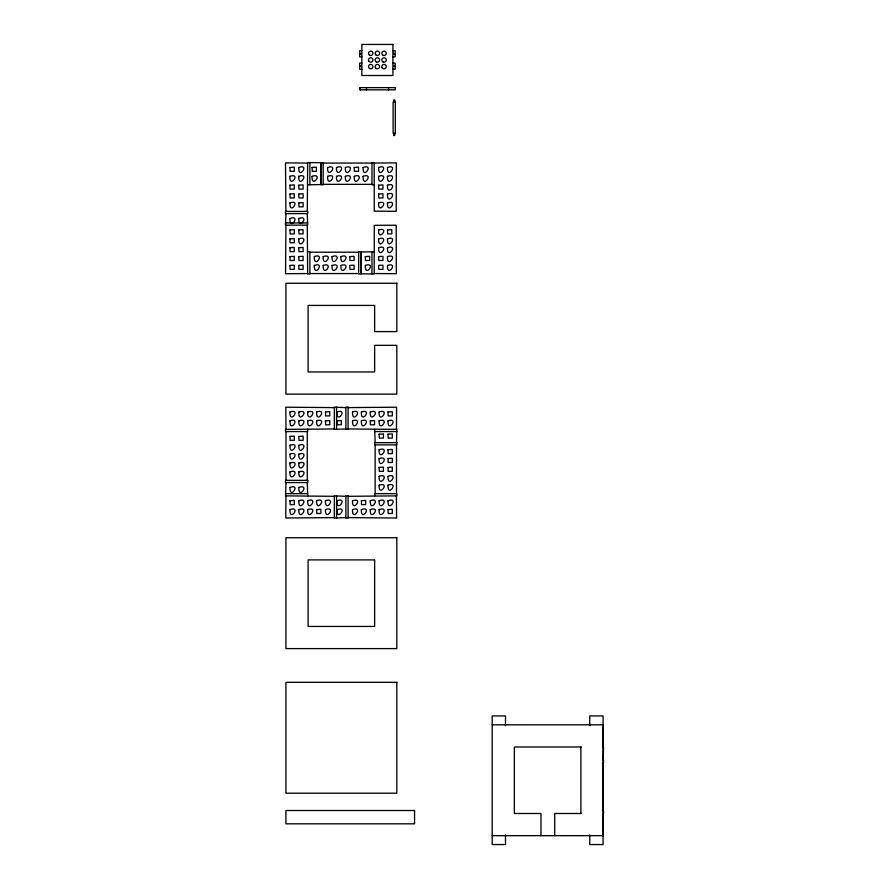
<?xml version="1.0" encoding="UTF-8"?>
<svg xmlns="http://www.w3.org/2000/svg" width="889" height="889" viewBox="0 0 889 889"><rect width="100%" height="100%" fill="white"/><g stroke="black" fill="none" stroke-linecap="round" stroke-linejoin="round"><path stroke-width="1.33" d="M307.661 273.545L285.547 273.712L285.936 225.15M309.883 252.209L358.667 252.209M323.185 163.065L371.969 163.065M334.331 428.965L285.547 429.354L285.547 431.565L307.727 431.565L307.727 429.354M334.331 517.609L285.769 517.987L285.991 495.873M345.865 428.965L334.331 429.354L334.331 407.173L345.865 407.618M348.077 407.618L396.594 407.206L396.483 429.343M358.667 273.545L309.883 273.545M345.865 517.609L334.331 518.054L334.331 495.873L345.865 496.318M348.077 496.318L396.872 495.873L396.872 493.662L374.691 493.662L374.691 495.873M371.969 184.345L323.185 184.345M374.191 163.065L396.327 162.887L396.194 211.315L374.247 211.182L374.191 162.62L371.969 162.62L371.969 184.79L374.191 184.79M285.936 213.616L285.491 225.15L307.661 225.15L307.283 213.627M603.187 760.273L603.509 746.982M307.283 211.393L307.661 162.62L320.751 162.676L320.907 184.568L307.661 184.79M396.483 442.655L396.872 429.354L348.088 428.965M396.483 493.651L396.483 444.878M603.12 746.971L603.187 724.824L492.195 724.802M603.12 811.279L603.187 762.518M285.991 431.565L285.991 480.349M375.136 444.867L375.136 493.662M307.283 480.349L307.283 431.565M285.991 482.571L285.547 495.873L334.331 496.318M361.867 50.662L359.656 50.662L359.656 56.863L361.867 56.863M392.916 50.662L395.138 50.662L395.138 56.863L392.916 56.863M361.867 63.075L359.656 63.075L359.656 69.286L361.867 69.286M392.916 63.075L395.138 63.075L395.138 69.286L392.916 69.286M285.491 222.928L307.661 222.928M307.661 251.765L309.883 251.765L309.883 273.934L307.661 273.934L307.283 225.15M374.191 251.765L360.945 251.987L361.112 273.879L374.191 273.934L374.28 225.328L396.194 225.239L396.327 273.668L374.191 273.545M374.691 431.565L396.872 431.565M285.547 493.662L307.727 493.662M581.173 746.982L514.364 746.982L514.364 813.502L540.979 813.502L540.979 835.682M581.173 813.502L554.725 813.502L554.725 835.682M492.195 835.682L603.187 835.66L603.187 813.524M285.88 211.393L285.525 162.887L307.661 163.065M285.991 429.354L285.825 407.206L334.331 407.618M375.136 442.655L374.691 429.354M307.283 482.571L307.727 495.873M396.427 495.873L396.594 518.02L348.077 517.609M603.509 760.284L603.509 762.506M603.509 811.29L603.509 813.502M589.763 725.613L589.763 715.934L603.064 715.934L603.064 844.55L589.763 844.55L589.763 834.871M580.895 746.982L580.895 813.502M505.497 725.613L505.497 715.934L492.195 715.934L492.195 844.55L505.497 844.55L505.497 834.871M394.783 102.213L394.783 100.001L393.671 100.001L393.671 102.213M394.783 133.261L394.783 135.472L393.671 135.472L393.671 133.261M388.615 87.622L388.615 89.845M371.969 251.765L371.969 273.934M366.446 87.622L366.446 89.845M360.345 87.622L360.345 89.845M336.553 407.173L336.553 429.354M336.553 495.873L336.553 518.054M309.883 162.62L309.883 184.79M289.925 167.465L290.081 171.377L294.248 171.333L294.203 167.154L289.925 167.465M289.925 176.333C289.158 189.135 301.693 172.533 289.925 176.3M289.925 185.201L290.081 189.124L294.248 189.068L294.226 184.923L289.925 185.168M289.925 194.069L290.081 197.991L294.248 197.936L294.226 193.791L289.936 194.002M289.925 202.936C289.347 215.949 301.515 198.892 289.925 202.903M289.925 218.461C289.281 231.44 301.627 214.449 289.925 218.461M289.925 229.995L290.081 233.918L294.248 233.863L294.226 229.718L289.925 229.962M289.925 238.863L290.081 242.786L294.248 242.73L294.203 238.563L289.925 238.863M289.925 247.731L290.081 251.654L294.248 251.609L294.203 247.431L289.925 247.698M289.925 256.61L290.081 260.521L294.248 260.477L294.226 256.321L289.925 256.565M289.925 265.478L290.081 269.4L294.248 269.345L294.226 265.2L289.936 265.411M298.793 167.465C298.148 180.445 310.494 163.443 298.793 167.465M298.793 176.333C298.148 189.279 310.45 172.366 298.804 176.3M298.793 185.201L298.948 189.124L303.127 189.068L303.105 184.923L298.804 185.168M289.981 412.018C289.281 424.875 301.682 408.184 289.992 411.951M289.981 420.886C289.481 433.932 301.449 416.785 289.992 420.819M298.793 194.069L298.948 197.991L303.127 197.936L303.105 193.791L298.804 194.002M298.793 202.936L298.948 206.859L303.127 206.815L303.127 202.692L298.804 202.903M289.981 436.41L290.136 440.333L294.315 440.277L294.259 436.11L289.992 436.377M298.793 218.461C298.148 231.451 310.483 214.438 298.793 218.461M289.981 445.278C289.325 458.246 301.682 441.277 289.981 445.278M289.981 454.146C289.392 467.136 301.571 450.145 289.992 454.079M298.793 229.995L298.948 233.918L303.127 233.863L303.049 229.673L298.804 229.962M289.981 463.025C289.103 475.737 301.893 459.369 289.992 462.991M298.793 238.863C298.148 251.854 310.494 234.84 298.793 238.863M289.981 471.892C289.281 484.749 301.682 468.059 289.992 471.826M298.793 247.731L298.948 251.654L303.127 251.609L303.071 247.431L298.804 247.698M298.793 256.61L298.948 260.521L303.127 260.477L303.105 256.321L298.804 256.565M289.981 487.416C289.358 500.363 301.604 483.438 289.992 487.383M298.793 265.478L298.948 269.4L303.127 269.345L303.105 265.2L298.804 265.411M289.981 500.718L290.136 504.641L294.315 504.585L294.259 500.418L289.981 500.718M289.981 509.586C289.325 522.554 301.682 505.585 289.981 509.586M298.848 412.018C297.993 424.786 310.783 408.284 298.848 412.018M298.848 420.886C298.193 433.865 310.561 416.885 298.848 420.886M298.848 436.41L299.004 440.333L303.182 440.277L303.16 436.132L298.848 436.41M298.848 445.278C298.193 458.246 310.572 441.277 298.848 445.278M298.848 454.146C298.104 467.047 310.683 450.256 298.848 454.146M298.848 463.025C297.959 475.782 310.85 459.335 298.848 463.025M298.848 471.892C297.993 484.661 310.783 468.159 298.848 471.892M298.848 487.416C298.193 500.396 310.561 483.416 298.848 487.416M298.848 500.718C298.204 513.72 310.55 496.695 298.848 500.718M312.106 167.465L312.25 171.377L316.428 171.333L316.384 167.154L312.106 167.465M298.848 509.586C298.193 522.554 310.572 505.585 298.848 509.586M312.106 176.333C311.228 189.079 324.018 172.655 312.106 176.3M307.727 412.018C306.883 424.798 319.651 408.34 307.738 411.951M307.727 420.886C306.938 433.688 319.529 417.152 307.738 420.819M314.317 256.61C313.739 269.611 325.919 252.543 314.328 256.565M314.317 265.478C313.75 278.468 325.863 261.444 314.328 265.411M307.727 500.718C307.083 513.709 319.429 496.695 307.727 500.718M307.727 509.586C307.072 522.576 319.429 505.574 307.727 509.586M316.595 412.018C315.962 424.953 328.23 408.095 316.606 411.951M316.595 420.886C315.962 433.821 328.23 416.952 316.606 420.819M323.185 256.61C322.307 269.334 335.086 252.954 323.196 256.565M323.185 265.478C322.485 278.335 334.886 261.644 323.196 265.411M327.619 167.465C326.874 180.356 339.454 163.576 327.619 167.465M327.619 176.333C327.052 189.335 339.176 172.288 327.63 176.3M316.595 500.718C315.962 513.72 328.285 496.695 316.595 500.718M316.595 509.586L316.751 513.509L320.918 513.464L320.873 509.286L316.595 509.586M325.463 412.018L325.618 415.941L329.797 415.885L329.763 411.74L325.474 411.951M325.463 420.886L325.618 424.809L329.797 424.753L329.797 420.63L325.474 420.819M332.064 256.61C331.441 269.589 343.687 252.62 332.064 256.565M332.064 265.478C331.197 278.213 343.976 261.833 332.075 265.411M336.498 167.465C335.831 180.434 348.21 163.454 336.498 167.465M336.498 176.333C335.586 189.035 348.455 172.699 336.498 176.3M325.463 500.718C324.729 513.631 337.275 496.818 325.463 500.718M325.463 509.586C324.818 522.565 337.153 505.574 325.463 509.586M340.932 256.61C340.12 269.423 352.789 252.887 340.943 256.532M340.932 265.478C340.187 278.346 352.733 261.666 340.943 265.411M345.365 167.465C344.688 180.411 357.089 163.476 345.365 167.465M345.365 176.333C344.632 189.201 357.122 172.455 345.365 176.3M336.998 412.018C336.431 425.009 348.532 407.995 337.009 411.951M336.998 420.886L337.153 424.809L341.32 424.753L341.32 420.63L337.009 420.819M336.998 500.718C336.353 513.709 348.688 496.695 336.998 500.718M336.998 509.586C336.353 522.565 348.688 505.574 336.998 509.586M349.799 256.61L349.955 260.521L354.122 260.477L354.1 256.321L349.799 256.565M349.799 265.478L349.955 269.4L354.122 269.345L354.1 265.2L349.81 265.411M354.233 167.465L354.389 171.377L358.567 171.333L358.511 167.154L354.233 167.465M354.233 176.333C353.589 189.279 365.89 172.366 354.233 176.3M352.522 412.018C351.955 425.009 364.068 407.995 352.533 411.951M352.522 420.886C351.944 433.865 364.068 416.874 352.533 420.819M363.101 167.465C362.456 180.445 374.802 163.443 363.101 167.465M363.101 176.333C362.456 189.279 374.758 172.355 363.112 176.3M352.522 500.718C351.655 513.475 364.446 496.984 352.522 500.718M352.522 509.586C351.855 522.554 364.223 505.585 352.522 509.586M365.323 256.61L365.479 260.521L369.646 260.477L369.624 256.321L365.323 256.565M365.323 265.478C364.657 278.413 377.014 261.566 365.335 265.411M361.39 412.018C360.678 424.875 373.091 408.184 361.401 411.951M361.39 420.886C360.878 433.932 372.858 416.785 361.401 420.819M361.39 500.718L361.545 504.641L365.712 504.585L365.668 500.418L361.39 500.718M361.39 509.586C360.734 522.554 373.091 505.585 361.39 509.586M378.625 167.465C378.047 180.489 390.227 163.365 378.625 167.465M378.625 176.333C377.981 189.268 390.282 172.388 378.636 176.3M378.625 185.201L378.781 189.124L382.959 189.068L382.926 184.923L378.636 185.168M378.625 194.069L378.781 197.991L382.959 197.936L382.926 193.791L378.636 194.002M370.257 412.018C369.391 424.753 382.181 408.373 370.269 411.951M378.625 202.936C377.847 215.738 390.404 199.158 378.636 202.903M370.257 420.886L370.413 424.809L374.58 424.753L374.536 420.586L370.269 420.819M378.625 229.995C377.792 242.741 390.493 226.284 378.636 229.962M378.625 238.863C378.047 251.898 390.227 234.774 378.625 238.863M378.625 247.731C377.903 260.599 390.393 243.875 378.636 247.698M378.625 256.61L378.781 260.521L382.959 260.477L382.926 256.321L378.636 256.565M378.625 265.478L378.781 269.4L382.959 269.345L382.926 265.2L378.636 265.411M370.257 500.718C369.613 513.72 381.959 496.695 370.257 500.718M370.257 509.586C369.502 522.476 382.092 505.697 370.257 509.586M387.493 167.465C386.837 180.434 399.205 163.454 387.493 167.465M387.493 176.333C386.726 189.168 399.294 172.533 387.504 176.3M387.493 185.201C386.659 197.991 399.394 181.478 387.504 185.168M387.493 194.069C386.793 206.926 399.194 190.246 387.504 194.002M379.125 412.018C378.381 424.886 390.938 408.207 379.136 411.951M387.493 202.936C386.871 215.883 399.117 198.969 387.504 202.903M379.125 420.886C378.347 433.688 390.938 417.141 379.136 420.819M379.125 434.188L379.281 438.11L383.459 438.066L383.437 433.91L379.136 434.154M387.493 229.995L387.648 233.918L391.827 233.863L391.771 229.695L387.504 229.962M379.125 449.712C378.37 462.58 390.938 445.845 379.125 449.712M387.493 238.863C386.837 251.831 399.205 234.863 387.493 238.863M379.125 458.591C378.236 471.27 391.038 455.001 379.136 458.513M387.493 247.731C386.637 260.488 399.417 244.042 387.504 247.698M379.125 467.458L379.281 471.37L383.459 471.326L383.403 467.158L379.136 467.392M387.493 256.61C386.615 269.334 399.394 252.954 387.504 256.565M379.125 476.326C378.381 489.194 390.938 472.526 379.136 476.26M387.493 265.478C386.793 278.335 399.194 261.644 387.504 265.411M379.125 485.194C378.292 497.951 390.993 481.494 379.136 485.161M379.125 500.718C378.481 513.709 390.838 496.695 379.125 500.718M379.125 509.586C378.37 522.454 390.938 505.719 379.125 509.586M387.993 412.018L388.149 415.941L392.327 415.885L392.305 411.74L388.004 411.951M387.993 420.886C387.371 433.821 399.639 416.952 388.004 420.819M387.993 434.188L388.149 438.11L392.327 438.066L392.305 433.91L388.004 434.154M387.993 449.712L388.149 453.634L392.327 453.59L392.271 449.412L387.993 449.712M387.993 458.591L388.149 462.502L392.327 462.458L392.271 458.279L388.004 458.546M387.993 467.458L388.149 471.37L392.327 471.326L392.305 467.181L388.004 467.425M387.993 476.326C387.448 489.328 399.539 472.303 388.004 476.26M387.993 485.194C387.415 498.207 399.594 481.149 388.004 485.161M387.993 500.718C387.348 513.698 399.694 496.707 387.993 500.718M387.993 509.586L388.149 513.509L392.327 513.464L392.271 509.286L387.993 509.586M360.278 53.484L361.245 54.04L360.278 53.484M360.278 65.908L361.245 66.464L360.278 65.908M393.549 53.484L394.505 54.04L393.549 53.484M393.549 65.908L394.505 66.464L393.549 65.908M392.916 44.45L361.867 44.45L361.867 75.498L392.916 75.498L392.916 44.45M395.272 87.622L359.789 87.622L359.789 89.845L395.272 89.845L395.272 87.622M395.338 102.213L393.116 102.213L393.116 133.261L395.338 133.261L395.338 102.213M323.185 162.62L320.973 162.62L320.973 184.79L323.185 184.79L323.185 162.62M307.661 211.404L285.491 211.404L285.491 213.616L307.661 213.616L307.661 211.404M360.89 251.765L358.667 251.765L358.667 273.934L360.89 273.934L360.89 251.765M396.805 283.258L285.936 283.258L285.936 394.127L396.805 394.127L396.805 345.343L374.636 345.343L374.636 371.958L308.105 371.958L308.105 305.427L374.636 305.427L374.636 331.597L396.805 331.597L396.805 283.258M348.077 407.173L345.865 407.173L345.865 429.354L348.077 429.354L348.077 407.173M396.872 442.655L374.691 442.655L374.691 444.867L396.872 444.867L396.872 442.655M307.727 480.349L285.547 480.349L285.547 482.571L307.727 482.571L307.727 480.349M348.077 495.873L345.865 495.873L345.865 518.054L348.077 518.054L348.077 495.873M396.805 537.734L285.936 537.734L285.936 648.603L396.805 648.603L396.805 537.734M374.636 559.903L308.105 559.903L308.105 626.434L374.636 626.434L374.636 559.903M396.805 682.319L285.936 682.319L285.936 793.199L396.805 793.199L396.805 682.319M414.552 810.512L285.936 810.512L285.936 823.825L414.552 823.825L414.552 810.512M376.28 55.24A2.223 2.223 0 0 0 379.614 53.318A2.223 2.223 0 0 0 376.28 51.395A2.223 2.223 0 0 0 376.28 55.24M376.28 61.897A2.223 2.223 0 0 0 379.614 59.974A2.223 2.223 0 0 0 376.28 58.052A2.223 2.223 0 0 0 376.28 61.897M369.635 68.542A2.223 2.223 0 0 0 372.958 66.631A2.223 2.223 0 0 0 369.635 64.708A2.223 2.223 0 0 0 369.635 68.542M368.824 61.085A2.223 2.223 0 0 0 372.658 61.085A2.223 2.223 0 0 0 370.746 57.752A2.223 2.223 0 0 0 368.824 61.085M382.937 61.897A2.223 2.223 0 0 0 386.259 59.974A2.223 2.223 0 0 0 382.937 58.052A2.223 2.223 0 0 0 382.937 61.897M369.635 55.24A2.223 2.223 0 0 0 372.958 53.318A2.223 2.223 0 0 0 369.635 51.395A2.223 2.223 0 0 0 369.635 55.24M375.469 67.731A2.223 2.223 0 0 0 379.314 67.731A2.223 2.223 0 0 0 377.392 64.408A2.223 2.223 0 0 0 375.469 67.731M382.937 55.24A2.223 2.223 0 0 0 386.259 53.318A2.223 2.223 0 0 0 382.937 51.395A2.223 2.223 0 0 0 382.937 55.24M382.126 67.731A2.223 2.223 0 0 0 385.97 67.731A2.223 2.223 0 0 0 384.048 64.408A2.223 2.223 0 0 0 382.126 67.731"/></g></svg>
